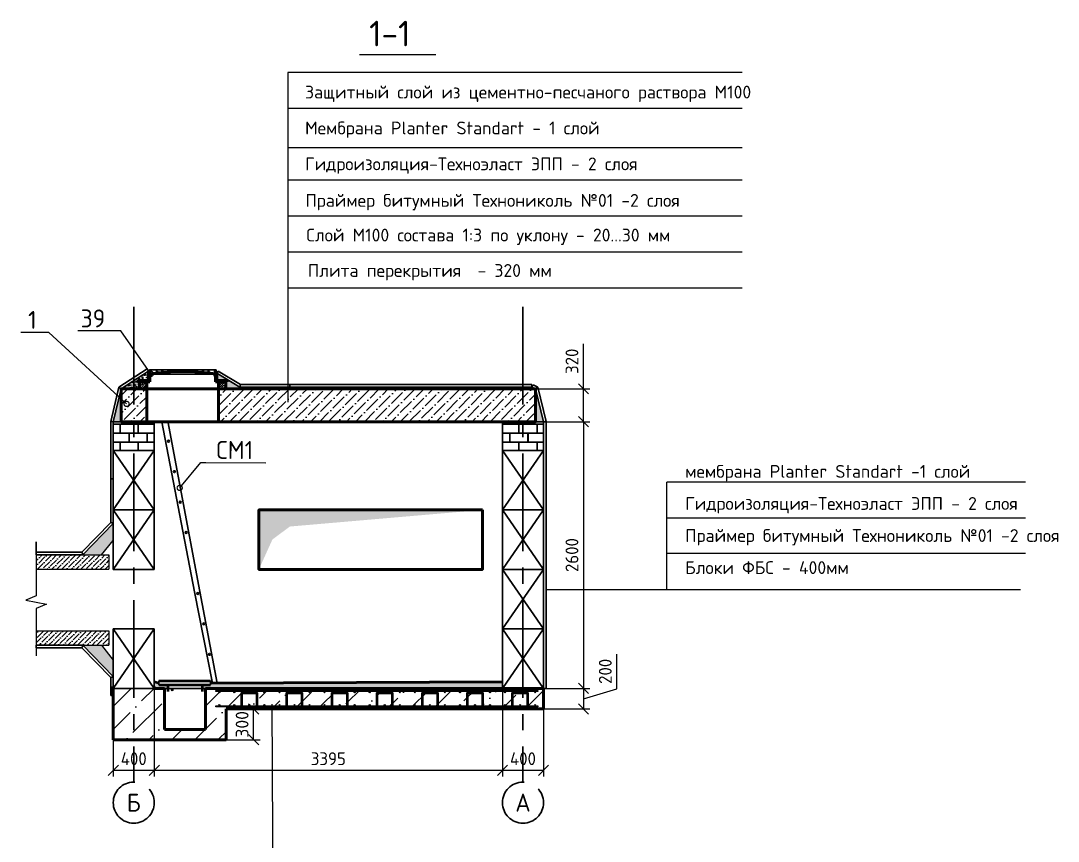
# Model space of a CAD drawing. Header units: metres. Extents: x -18 to 14983, y 1157 to 3877.
# Drawn here: x 11835.3 to 12037.6, y 3514.7 to 3674.7 of the extents above; entities that cross this region are included whole.
import ezdxf
from ezdxf import colors
from ezdxf.entities.mleader import LeaderData, LeaderLine
from ezdxf.math import Vec2, Vec3

# ---------------------------------------------------------------- set-up
doc = ezdxf.new("R2010")
doc.units = ezdxf.units.M
doc.linetypes.add('осевая2', pattern=[28.575, 19.05, -3.175, 3.175, -3.175])
doc.layers.add('NA', color=7, linetype='Continuous')
doc.layers.add('Штриховка', color=7, linetype='Continuous')
for name, color, linetype, lineweight in [('Осевая', 2, 'осевая2', 30), ('Основной', 1, 'Continuous', 60), ('Размеры на чертеже', 250, 'Continuous', 25), ('Тонкие', 5, 'Continuous', 30)]:
    doc.layers.add(name, color=color, linetype=linetype, lineweight=lineweight)
doc.styles.add('-ISOCPEUR-', font='isocpeur.ttf')
doc.styles.add('GOST', font='GOST_Common.ttf')
doc.styles.add('ISOCPEUR', font='isocpeui.ttf', dxfattribs={"height": 3.5})
doc.styles.get("Standard").update_dxf_attribs({"font": 'GOST_Common.ttf'})
doc.dimstyles.new('М 1 к 50', dxfattribs={"dimtxt": 2.5, "dimasz": 2, "dimexe": 1.25, "dimexo": 0, "dimgap": 1, "dimtad": 1, "dimdec": 0, "dimlfac": 50, "dimzin": 0, "dimdsep": 46, "dimtxsty": 'GOST', "dimblk": 'OBLIQUE', "dimcen": 0, "dimclrd": 256, "dimclre": 256, "dimclrt": 256, "dimazin": 2, "dimtfac": 1, "dimtdec": 0, "dimtmove": 0, "dimatfit": 3, "dimldrblk": 'NONE', "dimfxl": 1.25, "dimtolj": 1, "dimtzin": 0, "dimlwd": -1, "dimlwe": -1, "dimarcsym": 2})
pattern_1 = [(50, (5532.9559, 1375.6488), (1.09310801, -0.09563451), [0.1143, -1.2573]), (355, (5532.9559, 1375.6488), (-0.21146053, 1.14634107), [0.09144, -1.0058435]), (100.451445, (5533.047, 1375.6409), (0.88164748, 1.05070651), [0.09714005, -1.06854147]), (46.1842, (5532.9559, 1375.9536), (1.62647425, -0.25225397), [0.17145, -1.88595]), (96.635558, (5533.0915, 1375.9326), (1.4244248, 1.48455675), [0.14571014, -1.60281365]), (351.18415, (5532.956, 1375.9536), (1.4244248, 1.48455675), [0.1371598, -1.5087584]), (21, (5533.1083, 1375.8774), (0.90968635, -0.61359119), [0.1143, -1.2573]), (326, (5533.1083, 1375.8774), (0.37081217, 1.1051278), [0.09144, -1.00584]), (71.451445, (5533.1841, 1375.8263), (1.28049852, 0.49153661), [0.09714005, -1.06853963]), (37.5, (5532.95592, 1375.64883), (0.01853162, 0.507330233), [0, -0.993648, 0, -1.02108, 0, -1.00965]), (7.5, (5532.9559, 1375.64883), (0.400917975, 0.60108345), [0, -0.582168, 0, -0.970788, 0, -0.38481]), (327.5, (5532.61607, 1375.64883), (0.81354357, -0.034372464), [0, -0.381, 0, -1.18872, 0, -1.57734]), (317.5, (5532.4637, 1375.6488), (0.88877509, 0.152558946), [0, -0.4953, 0, -0.789432, 0, -1.12014])]

# ---------------------------------------------------------------- blocks, each defined once
blk = doc.blocks.new('_Oblique')
at = {"color": 0, "linetype": 'ByBlock', "lineweight": -2}
blk.add_line((-0.5, -0.5), (0.5, 0.5), dxfattribs=at)
blk = doc.blocks.new('*D532')
at = {"transparency": 16777216}
for p, q in [((11875.35, 3540.53), (11881.98, 3540.53)), ((11880.73, 3534.53), (11880.73, 3540.53)), ((11875.35, 3534.53), (11881.98, 3534.53))]:
    blk.add_line(p, q, dxfattribs=at)
at = {"layer": 'Defpoints', "color": 0, "lineweight": 35, "transparency": 16777216}
for p in [(11875.35, 3540.53), (11880.73, 3540.53), (11875.35, 3534.53)]:
    blk.add_point(p, dxfattribs=at)
at = {"transparency": 16777216, "xscale": 2, "yscale": 2, "zscale": 2}
for p, rotation in [((11880.73, 3540.53), 90), ((11880.73, 3534.53), 270)]:
    blk.add_blockref('_Oblique', p, dxfattribs=dict(at, rotation=rotation))
at = {"transparency": 16777216, "insert": (11878.48, 3537.53), "char_height": 2.5, "attachment_point": 5, "rotation": 90, "style": '-ISOCPEUR-'}
blk.add_mtext('\\A1;300', dxfattribs=at)
blk = doc.blocks.new('_None')
blk = doc.blocks.new('*D533')
at = {"transparency": 16777216}
for p, q in [((11945.05, 3602.93), (11945.05, 3611.68)), ((11935.7, 3602.93), (11946.3, 3602.93)), ((11945.05, 3596.53), (11945.05, 3602.93)), ((11935.7, 3596.53), (11946.3, 3596.53))]:
    blk.add_line(p, q, dxfattribs=at)
at = {"layer": 'Defpoints', "color": 0, "lineweight": 35, "transparency": 16777216}
for p in [(11935.7, 3602.93), (11945.05, 3602.93), (11935.7, 3596.53)]:
    blk.add_point(p, dxfattribs=at)
at = {"transparency": 16777216, "xscale": 2, "yscale": 2, "zscale": 2}
for p, rotation in [((11945.05, 3602.93), 90), ((11945.05, 3596.53), 270)]:
    blk.add_blockref('_Oblique', p, dxfattribs=dict(at, rotation=rotation))
at = {"transparency": 16777216, "insert": (11942.8, 3608.31), "char_height": 2.5, "attachment_point": 5, "rotation": 90, "style": 'GOST'}
blk.add_mtext('\\A1;320', dxfattribs=at)
blk = doc.blocks.new('*D534')
at = {"transparency": 16777216}
for p, q in [((11935.7, 3596.53), (11946.3, 3596.53)), ((11945.05, 3596.53), (11945.05, 3544.53)), ((11937.25, 3544.53), (11946.3, 3544.53))]:
    blk.add_line(p, q, dxfattribs=at)
at = {"layer": 'Defpoints', "color": 0, "lineweight": 35, "transparency": 16777216}
for p in [(11935.7, 3596.53), (11937.25, 3544.53), (11945.05, 3544.53)]:
    blk.add_point(p, dxfattribs=at)
at = {"transparency": 16777216, "xscale": 2, "yscale": 2, "zscale": 2}
for p, rotation in [((11945.05, 3596.53), 90), ((11945.05, 3544.53), 270)]:
    blk.add_blockref('_Oblique', p, dxfattribs=dict(at, rotation=rotation))
at = {"transparency": 16777216, "insert": (11942.8, 3570.53), "char_height": 2.5, "attachment_point": 5, "rotation": 90, "style": 'GOST'}
blk.add_mtext('\\A1;2600', dxfattribs=at)
blk = doc.blocks.new('*D535')
at = {"transparency": 16777216}
for p, q in [((11951.55, 3544.48), (11951.55, 3551.23)), ((11937.25, 3544.53), (11946.3, 3544.53)), ((11945.05, 3544.53), (11945.05, 3540.53)), ((11945.05, 3542.53), (11951.55, 3544.48)), ((11937.25, 3540.53), (11946.3, 3540.53))]:
    blk.add_line(p, q, dxfattribs=at)
at = {"layer": 'Defpoints', "color": 0, "lineweight": 35, "transparency": 16777216}
for p in [(11937.25, 3544.53), (11937.25, 3540.53), (11945.05, 3540.53)]:
    blk.add_point(p, dxfattribs=at)
at = {"transparency": 16777216, "xscale": 2, "yscale": 2, "zscale": 2}
for p, rotation in [((11945.05, 3544.53), 90), ((11945.05, 3540.53), 270)]:
    blk.add_blockref('_Oblique', p, dxfattribs=dict(at, rotation=rotation))
at = {"transparency": 16777216, "insert": (11949.3, 3547.86), "char_height": 2.5, "attachment_point": 5, "rotation": 90, "style": 'GOST'}
blk.add_mtext('\\A1;200', dxfattribs=at)
blk = doc.blocks.new('*D536')
at = {"transparency": 16777216}
for p, q in [((11861.35, 3550.34), (11861.35, 3527.33)), ((11853.35, 3534.53), (11853.35, 3527.33)), ((11853.35, 3528.58), (11861.35, 3528.58))]:
    blk.add_line(p, q, dxfattribs=at)
at = {"layer": 'Defpoints', "color": 0, "lineweight": 35, "transparency": 16777216}
for p in [(11861.35, 3550.34), (11853.35, 3534.53), (11861.35, 3528.58)]:
    blk.add_point(p, dxfattribs=at)
at = {"transparency": 16777216, "xscale": 2, "yscale": 2, "zscale": 2, "rotation": 180}
blk.add_blockref('_Oblique', (11853.35, 3528.58), dxfattribs=at)
at = {"transparency": 16777216, "xscale": 2, "yscale": 2, "zscale": 2}
blk.add_blockref('_Oblique', (11861.35, 3528.58), dxfattribs=at)
at = {"transparency": 16777216, "insert": (11857.35, 3530.83), "char_height": 2.5, "attachment_point": 5, "style": 'GOST'}
blk.add_mtext('\\A1;400', dxfattribs=at)
blk = doc.blocks.new('*D537')
at = {"transparency": 16777216}
for p, q in [((11861.35, 3550.34), (11861.35, 3527.33)), ((11929.25, 3544.53), (11929.25, 3527.33)), ((11861.35, 3528.58), (11929.25, 3528.58))]:
    blk.add_line(p, q, dxfattribs=at)
at = {"layer": 'Defpoints', "color": 0, "lineweight": 35, "transparency": 16777216}
for p in [(11861.35, 3550.34), (11929.25, 3544.53), (11929.25, 3528.58)]:
    blk.add_point(p, dxfattribs=at)
at = {"transparency": 16777216, "xscale": 2, "yscale": 2, "zscale": 2, "rotation": 180}
blk.add_blockref('_Oblique', (11861.35, 3528.58), dxfattribs=at)
at = {"transparency": 16777216, "xscale": 2, "yscale": 2, "zscale": 2}
blk.add_blockref('_Oblique', (11929.25, 3528.58), dxfattribs=at)
at = {"transparency": 16777216, "insert": (11895.3, 3530.83), "char_height": 2.5, "attachment_point": 5, "style": 'GOST'}
blk.add_mtext('\\A1;3395', dxfattribs=at)
blk = doc.blocks.new('*D538')
at = {"transparency": 16777216}
for p, q in [((11929.25, 3544.53), (11929.25, 3527.33)), ((11937.25, 3544.53), (11937.25, 3527.33)), ((11929.25, 3528.58), (11937.25, 3528.58))]:
    blk.add_line(p, q, dxfattribs=at)
at = {"layer": 'Defpoints', "color": 0, "lineweight": 35, "transparency": 16777216}
for p in [(11929.25, 3544.53), (11937.25, 3544.53), (11937.25, 3528.58)]:
    blk.add_point(p, dxfattribs=at)
at = {"transparency": 16777216, "xscale": 2, "yscale": 2, "zscale": 2, "rotation": 180}
blk.add_blockref('_Oblique', (11929.25, 3528.58), dxfattribs=at)
at = {"transparency": 16777216, "xscale": 2, "yscale": 2, "zscale": 2}
blk.add_blockref('_Oblique', (11937.25, 3528.58), dxfattribs=at)
at = {"transparency": 16777216, "insert": (11933.25, 3530.83), "char_height": 2.5, "attachment_point": 5, "style": 'GOST'}
blk.add_mtext('\\A1;400', dxfattribs=at)
blk = doc.blocks.new('_DotSmall')
at = {"color": 0, "linetype": 'ByBlock', "const_width": 0.5}
blk.add_lwpolyline([(-0.0625, 0, 1), (0.0625, 0, 1)], format="xyb", close=True, dxfattribs=at)

msp = doc.modelspace()

# ---------------------------------------------------------------- hatches: boundary and pattern name
h = msp.add_hatch()
h.set_pattern_fill('AR-B816C', scale=0.0087)
h.set_pattern_definition([(0, (5532.956, 1375.6488), (1.76784, 1.76784), [3.4528125, -0.0828675]), (0, (5531.188, 1375.7317), (1.76784, 1.76784), [3.4528125, -0.0828675]), (90, (5532.956, 1375.6488), (-1.76784, 1.76784), [-1.8507075, 1.6849725]), (90, (5532.873, 1375.6488), (-1.76784, 1.76784), [-1.8507075, 1.6849725])])
h.paths.add_polyline_path([(11861.35, 3590.9426), (11861.35, 3596.5341), (11854.9, 3596.5341), (11853.35, 3596.5341), (11853.35, 3590.9428), (11853.3502, 3590.9426)])
h.paths.add_polyline_path([(11937.25, 3596.5341), (11929.25, 3596.5341), (11929.25, 3590.9428), (11929.2502, 3590.9426), (11937.25, 3590.9426)])
h = msp.add_hatch(color=7)
h.dxf.hatch_style = 1
h.paths.add_polyline_path([(11884.3856, 3573.5543), (11887.7846, 3576.0927), (11925.3486, 3579.334), (11881.7486, 3579.334), (11881.7486, 3567.7339)])
h = msp.add_hatch()
h.set_pattern_fill('ANSI36', scale=0.21)
h.set_pattern_definition([(45, (3896.91975, 595.34), (0.353597585, 1.29652448), [1.666875, -0.333375, 0, -0.333375])])
h.paths.add_polyline_path([(11852.5068, 3568.9656), (11852.5068, 3570.5656), (11838.3415, 3570.5656), (11838.3415, 3567.7656), (11852.5068, 3567.7656)])
h.paths.add_polyline_path([(11852.5068, 3555.7656), (11838.3415, 3555.7656), (11838.3415, 3552.9656), (11852.5068, 3552.9656)])
at = {"layer": 'Штриховка', "ltscale": 0.5}
h = msp.add_hatch(dxfattribs=at)
h.set_pattern_fill('AR-CONC', color=256, scale=0.006, style=0)
h.set_pattern_definition(pattern_1)
h.paths.add_polyline_path([(11854.9, 3602.9341), (11853.35, 3596.5341), (11854.9, 3596.5341)])
h.paths.add_polyline_path([(11858.5, 3604.3341), (11858.3218, 3604.3341), (11854.9, 3602.9341), (11858.5, 3602.9341)])
h.paths.add_polyline_path([(11873.56, 3605.9844), (11873.56, 3604.5918), (11875.5983, 3604.5954), (11875.5988, 3604.3341), (11875.3, 3604.3341), (11875.3, 3602.9341), (11935.7, 3602.9341), (11935.0048, 3603.2538), (11887.7676, 3603.2538), (11878.0095, 3603.2591)])
h.paths.add_polyline_path([(11935.7, 3602.9341), (11935.7, 3596.5341), (11937.25, 3596.5341)])
h = msp.add_hatch(dxfattribs=at)
h.set_pattern_fill('AR-CONC', color=256, scale=0.006, style=0)
h.set_pattern_definition(pattern_1)
h.paths.add_polyline_path([(11860.24, 3606.3918), (11854.9, 3602.9341), (11858.5, 3602.9341), (11858.5, 3604.3341), (11858.1988, 3604.3341), (11858.1993, 3604.5954), (11860.24, 3604.5918)])
at = {"layer": 'Штриховка'}
h = msp.add_hatch(dxfattribs=at)
h.set_pattern_fill('ANSI31', color=256, scale=0.1)
h.set_pattern_definition([(45, (9709.8685, 1386.48897), (-0.224506403, 0.224506403), [])])
h.paths.add_polyline_path([(11866.8998, 3606.2112, -0.02800707), (11873.2282, 3605.7918), (11873.3959, 3606.6306), (11873.1821, 3606.6306), (11873.0606, 3606.0233, 0.0045535), (11872.0311, 3606.1367), (11872.0521, 3606.3453, 0.00091844), (11871.8435, 3606.366), (11871.8224, 3606.1573, 0.00388307), (11870.9427, 3606.2359), (11870.9581, 3606.4247), (11870.9359, 3606.4468, 0.00081395), (11870.7507, 3606.4615), (11870.7336, 3606.2526, 0.00704564), (11869.1343, 3606.3543), (11869.1447, 3606.5637, 0.00091844), (11868.9352, 3606.5737), (11868.9249, 3606.3643, 0.0089374), (11866.8977, 3606.4209, 0.00889737), (11864.8748, 3606.3643), (11864.8644, 3606.5737, 0.00091844), (11864.655, 3606.5637), (11864.6653, 3606.3543, 0.00704564), (11863.066, 3606.2526), (11863.049, 3606.4615, 0.00091844), (11862.8399, 3606.4449), (11862.857, 3606.2359, 0.00388307), (11861.9772, 3606.1573), (11861.9562, 3606.366, 0.00091844), (11861.7475, 3606.3453), (11861.7685, 3606.1367, 0.0045535), (11860.739, 3606.0233), (11860.6176, 3606.6306), (11860.4037, 3606.6306), (11860.5715, 3605.7918, -0.02800707)])
h = msp.add_hatch(dxfattribs=at)
h.set_pattern_fill('ANSI36', color=256, scale=0.1)
h.set_pattern_definition([(45, (9761.0685, 1386.48897), (0.168379802, 0.617392608), [0.79375, -0.15875, 0, -0.15875])])
h.paths.add_polyline_path([(11858.5, 3602.9341), (11859.9, 3602.9341), (11859.9, 3604.3341), (11858.5, 3604.3341)])
h.paths.add_polyline_path([(11875.3, 3602.9341), (11875.3, 3604.3341), (11873.9, 3604.3341), (11873.9, 3602.9341)])
h = msp.add_hatch(dxfattribs=at)
h.set_pattern_fill('ANSI36', color=256, scale=0.39)
h.set_pattern_definition([(45, (5532.9559, 1375.6488), (0.65668123, 2.40783117), [3.095625, -0.619125, 0, -0.619125])])
h.paths.add_polyline_path([(11854.9, 3596.5341), (11859.9, 3596.5341), (11859.9, 3602.9341), (11858.5, 3602.9341), (11854.9, 3602.9341)])
h.paths.add_polyline_path([(11935.7, 3596.5341), (11935.7, 3602.9341), (11873.9, 3602.9341), (11873.9, 3596.5341)])
h = msp.add_hatch(dxfattribs=at)
h.set_pattern_fill('AR-SAND', color=256, scale=0.012, style=0)
h.set_pattern_definition([(37.5, (3896.91975, 595.34), (-0.019200376, 0.587295885), [0, -0.463296, 0, -0.51816, 0, -0.4953]), (7.5, (3896.91975, 595.34), (0.53942794, 0.86019012), [0, -0.249936, 0, -0.417576, 0, -0.16002]), (327.5, (3896.54485, 595.34), (0.949190844, 0.001724622), [0, -0.1524, 0, -0.54864, 0, -0.71628]), (317.5, (3896.54485, 595.34), (0.91626774, 0.26751519), [0, -0.0762, 0, -0.359664, 0, -0.41148])])
h.paths.add_polyline_path([(11853.35, 3573.3432), (11853.35, 3576.6961), (11847.448, 3570.5656), (11851.0826, 3570.5656)])
h.paths.add_polyline_path([(11851.0531, 3552.9656), (11847.448, 3552.9656), (11853.3499, 3546.8352), (11853.3499, 3550.0289)])
h = msp.add_hatch(dxfattribs=at)
h.set_pattern_fill('ANSI36', color=256)
h.set_pattern_definition([(45, (9503.8087, 1402.5362), (1.683798, 6.173926), [7.9375, -1.5875, 0, -1.5875])])
h.paths.add_polyline_path([(11937.25, 3544.5341), (11937.25, 3540.5341), (11875.35, 3540.5341), (11875.35, 3534.5341), (11853.3716, 3534.5341), (11853.3716, 3544.5341), (11861.35, 3544.5341), (11861.35, 3544.5341), (11863.35, 3544.5341), (11863.35, 3536.5341), (11871.35, 3536.5341), (11871.35, 3544.5341)])
h = msp.add_hatch(dxfattribs=at)
h.set_pattern_fill('AR-SAND', color=256, scale=0.012, style=0)
h.set_pattern_definition([(37.5, (3943.63735, 599.27435), (-0.019200376, 0.587295885), [0, -0.463296, 0, -0.51816, 0, -0.4953]), (7.5, (3943.63735, 599.27435), (0.53942794, 0.86019012), [0, -0.249936, 0, -0.417576, 0, -0.16002]), (327.5, (3943.26245, 599.27435), (0.949190844, 0.001724622), [0, -0.1524, 0, -0.54864, 0, -0.71628]), (317.5, (3943.26245, 599.27435), (0.91626774, 0.26751519), [0, -0.0762, 0, -0.359664, 0, -0.41148])])
h.paths.add_polyline_path([(11861.35, 3545.8992), (11861.35, 3544.5341), (11863.35, 3544.5341), (11863.35, 3544.2728), (11863.9826, 3544.2662), (11863.9826, 3545.2539), (11862.2675, 3545.2539), (11862.2675, 3545.5707)])
h.paths.add_polyline_path([(11929.25, 3545.8447), (11929.25, 3544.5341), (11871.35, 3544.5341), (11871.35, 3544.2784), (11870.7207, 3544.2755), (11870.7207, 3545.2539), (11872.3133, 3545.2539), (11872.3133, 3545.5479)])

# ---------------------------------------------------------------- linework, layer by layer
at = {"color": 0, "lineweight": 25, "ltscale": 25}
for p, q in [((11975.9928, 3664.5941), (11887.4185, 3664.5941)), ((11975.9928, 3657.5941), (11887.4185, 3657.5941)), ((11975.9928, 3649.892), (11887.4185, 3649.892)), ((11975.9928, 3643.5941), (11887.4185, 3643.5941)), ((11975.9928, 3636.5941), (11887.4185, 3636.5941)), ((11975.9928, 3629.5941), (11887.4185, 3629.5941)), ((11975.9928, 3622.5941), (11887.4185, 3622.5941)), ((12031.2545, 3584.752), (11961.3175, 3584.752)), ((12031.2545, 3577.752), (11961.3175, 3577.752)), ((12031.2545, 3570.8502), (11961.3175, 3570.8502))]:
    msp.add_line(p, q, dxfattribs=at)
for p, q in [((11937.25, 3544.5341), (11937.25, 3596.5341)), ((11853.35, 3576.6961), (11847.448, 3570.5656)), ((11851.0826, 3570.5656), (11853.35, 3573.3432)), ((11838.3415, 3570.5656), (11852.5068, 3570.5656)), ((11852.5068, 3570.5656), (11852.5068, 3567.7656)), ((11838.3415, 3567.7656), (11852.5068, 3567.7656)), ((11838.3415, 3555.7656), (11852.5068, 3555.7656)), ((11852.5068, 3555.7656), (11852.5068, 3552.9656)), ((11838.3415, 3552.9656), (11852.5068, 3552.9656)), ((11853.35, 3546.8351), (11847.448, 3552.9656)), ((11851.0531, 3552.9656), (11853.35, 3550.0289)), ((11936.1565, 3544.1474), (11936.1565, 3543.9128)), ((11936.1565, 3541.1554), (11936.1565, 3540.9208))]:
    msp.add_line(p, q)
at = {"color": 7, "lineweight": 25, "ltscale": 20}
msp.add_line((11873.35, 3541.1554), (11936.1565, 3541.1554), dxfattribs=at)
at = {"color": 7}
msp.add_lwpolyline([(11901.3692, 3668.1176), (11916.2819, 3668.1176)], dxfattribs=at)
for points in [[(11838.3415, 3570.5656), (11838.3415, 3573.0874), (11838.3415, 3565.1036), (11838.3415, 3562.5994), (11836.3181, 3561.7462), (11840.3233, 3560.9455), (11838.3415, 3560.1098), (11838.3415, 3550.8942)], [(11884.2456, 3541.4682), (11884.545, 3490.7894)]]:
    msp.add_lwpolyline(points)
at = {"color": 0, "lineweight": 25, "ltscale": 100}
msp.add_lwpolyline([(12030.2699, 3563.7786), (11961.3175, 3563.7786), (11961.3175, 3563.7786), (11937.75, 3563.7786)], dxfattribs=at)
at = {"color": 7, "lineweight": 25, "ltscale": 20}
for points in [[(11873.35, 3544.1474), (11936.1565, 3544.1474)], [(11936.1565, 3543.9128), (11873.35, 3543.9128), (11873.35, 3544.1474)], [(11936.1565, 3540.9208), (11873.35, 3540.9208), (11873.35, 3541.1554)]]:
    msp.add_lwpolyline(points, dxfattribs=at)
at = {"color": 0, "lineweight": 50, "ltscale": 20}
for points in [[(11878.4246, 3541.1554), (11878.4246, 3543.6781), (11881.358, 3543.6781), (11881.358, 3541.1554)], [(11887.2246, 3541.1554), (11887.2246, 3543.6781), (11890.158, 3543.6781), (11890.158, 3541.1554)], [(11896.0246, 3541.1554), (11896.0246, 3543.6781), (11898.958, 3543.6781), (11898.958, 3541.1554)], [(11904.8246, 3541.1554), (11904.8246, 3543.6781), (11907.758, 3543.6781), (11907.758, 3541.1554)], [(11913.6246, 3541.1554), (11913.6246, 3543.6781), (11916.558, 3543.6781), (11916.558, 3541.1554)], [(11922.4246, 3541.1554), (11922.4246, 3543.6781), (11925.358, 3543.6781), (11925.358, 3541.1554)], [(11931.2246, 3541.1554), (11931.2246, 3543.6781), (11934.158, 3543.6781), (11934.158, 3541.1554)]]:
    msp.add_lwpolyline(points, dxfattribs=at)
at = {"color": 7, "lineweight": 25, "ltscale": 20}
for centre in [(11874.0246, 3543.7954), (11876.958, 3543.7954), (11879.8913, 3543.7954), (11882.8246, 3543.7954), (11885.758, 3543.7954), (11888.6913, 3543.7954), (11891.6246, 3543.7954), (11894.558, 3543.7954), (11897.4913, 3543.7954), (11900.4246, 3543.7954), (11903.358, 3543.7954), (11906.2913, 3543.7954), (11909.2246, 3543.7954), (11912.158, 3543.7954), (11915.0913, 3543.7954), (11918.0246, 3543.7954), (11920.958, 3543.7954), (11923.8913, 3543.7954), (11926.8246, 3543.7954), (11929.758, 3543.7954), (11932.6913, 3543.7954), (11935.6246, 3543.7954), (11874.0246, 3541.2728), (11876.958, 3541.2728), (11879.8913, 3541.2728), (11882.8246, 3541.2728), (11885.758, 3541.2728), (11888.6913, 3541.2728), (11891.6246, 3541.2728), (11894.558, 3541.2728), (11897.4913, 3541.2728), (11900.4246, 3541.2728), (11903.358, 3541.2728), (11906.2913, 3541.2728), (11909.2246, 3541.2728), (11912.158, 3541.2728), (11915.0913, 3541.2728), (11918.0246, 3541.2728), (11920.958, 3541.2728), (11923.8913, 3541.2728), (11926.8246, 3541.2728), (11929.758, 3541.2728), (11932.6913, 3541.2728), (11935.6246, 3541.2728)]:
    msp.add_circle(centre, 0.1173, dxfattribs=at)
at = {"layer": 'NA'}
msp.add_line((11887.4185, 3664.5941), (11887.4185, 3600.3402), dxfattribs=at)
at = {"layer": 'Осевая'}
for p, q in [((11857.35, 3618.9179), (11857.35, 3526.2519)), ((11933.25, 3618.9179), (11933.25, 3526.2519))]:
    msp.add_line(p, q, dxfattribs=at)
for centre in [(11857.3497, 3522.2644), (11933.2503, 3522.2644)]:
    msp.add_circle(centre, 4.0002, dxfattribs=at)
at = {"layer": 'Основной'}
for p, q in [((11860.44, 3606.3918), (11860.24, 3606.3918)), ((11860.24, 3606.3918), (11860.24, 3604.5918)), ((11860.49, 3605.7918), (11860.44, 3606.3918)), ((11860.49, 3605.7918), (11860.9, 3605.7918)), ((11860.9, 3605.6918), (11860.49, 3605.6918)), ((11860.49, 3605.6918), (11860.49, 3604.3341)), ((11860.9, 3605.7918), (11860.9, 3605.6918)), ((11872.9, 3605.7918), (11872.9, 3605.6918)), ((11872.9, 3605.7918), (11873.31, 3605.7918)), ((11872.9, 3605.6918), (11873.31, 3605.6918)), ((11873.31, 3605.7918), (11873.36, 3606.3918)), ((11873.31, 3605.6918), (11873.31, 3604.3341)), ((11873.56, 3606.3918), (11873.36, 3606.3918)), ((11873.56, 3606.3918), (11873.56, 3604.5918)), ((11858.1988, 3604.3341), (11858.1993, 3604.5954)), ((11858.1988, 3604.3341), (11860.49, 3604.3341)), ((11860.24, 3604.5918), (11858.1993, 3604.5954)), ((11859.9, 3602.9341), (11859.9, 3604.3341)), ((11873.31, 3604.3341), (11875.5988, 3604.3341)), ((11873.56, 3604.5918), (11875.6008, 3604.5954)), ((11873.9, 3602.9341), (11873.9, 3604.3341)), ((11875.5988, 3604.3341), (11875.5983, 3604.5954)), ((11859.9, 3596.5341), (11859.9, 3602.9341)), ((11873.9, 3596.5341), (11873.9, 3602.9341)), ((11853.35, 3544.934), (11853.35, 3534.5341)), ((11861.35, 3544.5341), (11861.35, 3544.9341)), ((11861.35, 3544.5341), (11863.35, 3544.5341)), ((11863.35, 3536.5341), (11863.35, 3544.5341)), ((11937.25, 3544.5341), (11871.35, 3544.5341)), ((11871.35, 3544.5341), (11871.35, 3536.5341)), ((11929.25, 3545.8447), (11872.3133, 3545.5414)), ((11937.25, 3544.5341), (11937.25, 3540.5341)), ((11937.25, 3540.5341), (11875.35, 3540.5341)), ((11875.35, 3540.5341), (11875.35, 3534.5341)), ((11871.35, 3536.5341), (11863.35, 3536.5341)), ((11875.35, 3534.5341), (11853.35, 3534.5341))]:
    msp.add_line(p, q, dxfattribs=at)
for points in [[(11859.9, 3602.9341), (11858.5, 3602.9341), (11858.5, 3604.3341), (11860.49, 3604.3341)], [(11873.31, 3604.3341), (11875.3, 3604.3341), (11875.3, 3602.9341), (11873.9, 3602.9341)]]:
    msp.add_lwpolyline(points, dxfattribs=at)
for points in [[(11935.7, 3602.9341), (11854.9, 3602.9341), (11854.9, 3596.5341), (11935.7, 3596.5341)], [(11925.3486, 3579.334), (11881.7486, 3579.334), (11881.7486, 3567.7339), (11925.3486, 3567.7339)]]:
    msp.add_lwpolyline(points, close=True, dxfattribs=at)
at = {"layer": 'Размеры на чертеже'}
msp.add_line((11961.3175, 3563.7786), (11961.3175, 3584.752), dxfattribs=at)
at = {"layer": 'Тонкие'}
for p, q in [((11854.461, 3603.2455), (11859.9683, 3606.8115)), ((11854.9, 3602.9341), (11860.24, 3606.3918)), ((11859.9683, 3606.8115), (11860.1041, 3606.6017)), ((11860.24, 3606.3918), (11860.1041, 3606.6017)), ((11873.1821, 3606.6306), (11860.6176, 3606.6306)), ((11873.56, 3605.9844), (11873.6906, 3606.1976)), ((11873.56, 3605.9844), (11878.0095, 3603.2591)), ((11873.8212, 3606.4108), (11873.6906, 3606.1976)), ((11873.8212, 3606.4108), (11878.1505, 3603.759)), ((11852.85, 3596.5938), (11854.461, 3603.2455)), ((11854.461, 3603.2455), (11854.6805, 3603.0898)), ((11878.0095, 3603.2591), (11878.08, 3603.509)), ((11878.0095, 3603.2591), (11887.7676, 3603.2538)), ((11878.1505, 3603.759), (11878.08, 3603.509)), ((11878.1505, 3603.759), (11887.7677, 3603.7538)), ((11887.7676, 3603.2538), (11887.7677, 3603.5038)), ((11887.7676, 3603.2538), (11935.0048, 3603.2538)), ((11887.7677, 3603.7538), (11935.0048, 3603.7538)), ((11887.7677, 3603.7538), (11887.7677, 3603.5038)), ((11935.0048, 3603.7538), (11935.0048, 3603.5038)), ((11935.0048, 3603.2538), (11935.0048, 3603.5038)), ((11935.0048, 3603.2538), (11935.1093, 3603.4809)), ((11935.7, 3602.9341), (11935.0048, 3603.2538)), ((11935.2138, 3603.7081), (11935.1093, 3603.4809)), ((11936.129, 3603.2872), (11935.2138, 3603.7081)), ((11936.129, 3603.2872), (11935.9145, 3603.1106)), ((11937.75, 3596.5938), (11936.129, 3603.2872)), ((11853.35, 3596.5341), (11854.9, 3602.9341)), ((11854.9, 3602.9341), (11854.6805, 3603.0898)), ((11935.7, 3602.9341), (11935.9145, 3603.1106)), ((11937.25, 3596.5341), (11935.7, 3602.9341)), ((11852.85, 3585.3966), (11852.85, 3596.5938)), ((11852.85, 3596.5938), (11853.1, 3596.5639)), ((11853.35, 3596.5341), (11853.1, 3596.5639)), ((11853.35, 3585.3966), (11853.35, 3596.5341)), ((11861.35, 3596.5341), (11861.35, 3567.7406)), ((11862.8495, 3596.5341), (11869.2195, 3563.3815)), ((11863.9661, 3596.6094), (11870.2172, 3563.4489)), ((11929.25, 3596.5341), (11929.25, 3544.5341)), ((11937.25, 3596.5341), (11937.5, 3596.5639)), ((11937.25, 3544.5364), (11937.25, 3596.5341)), ((11937.75, 3596.5938), (11937.5, 3596.5639)), ((11937.75, 3544.5364), (11937.75, 3596.5938)), ((11853.3502, 3579.3427), (11861.3502, 3590.9426)), ((11853.3502, 3590.9426), (11861.3502, 3579.3427)), ((11853.3502, 3590.9426), (11861.3502, 3590.9426)), ((11929.2502, 3579.3427), (11937.2502, 3590.9426)), ((11929.2502, 3590.9426), (11937.2502, 3579.3427)), ((11929.2502, 3590.9426), (11937.2502, 3590.9426)), ((11852.85, 3576.8976), (11852.8505, 3585.3967)), ((11852.85, 3585.3966), (11853.1, 3585.3966)), ((11852.8505, 3585.3967), (11853.1005, 3585.3966)), ((11853.35, 3585.3966), (11853.1, 3585.3966)), ((11853.3505, 3585.3966), (11853.1005, 3585.3966)), ((11853.35, 3576.6961), (11853.3505, 3585.3966)), ((11853.3501, 3579.3405), (11861.35, 3579.3429)), ((11853.3501, 3567.7405), (11861.3501, 3579.3405)), ((11853.3501, 3579.3405), (11861.3501, 3567.7405)), ((11929.2501, 3579.3405), (11937.25, 3579.3429)), ((11929.2501, 3567.7405), (11937.2501, 3579.3405)), ((11929.2501, 3579.3405), (11937.2501, 3567.7405)), ((11847.2353, 3571.0656), (11852.85, 3576.8976)), ((11852.85, 3576.8976), (11853.1, 3576.7968)), ((11847.448, 3570.5656), (11853.35, 3576.6961)), ((11853.35, 3576.6961), (11853.1, 3576.7968)), ((11838.3415, 3571.0656), (11838.3415, 3570.8156)), ((11838.3415, 3571.0656), (11847.2353, 3571.0656)), ((11838.3415, 3570.5656), (11838.3415, 3570.8156)), ((11847.2353, 3571.0656), (11847.3417, 3570.8156)), ((11847.448, 3570.5656), (11847.3417, 3570.8156)), ((11838.3415, 3570.5656), (11847.448, 3570.5656)), ((11853.35, 3567.7406), (11861.35, 3567.7406)), ((11853.3501, 3567.7383), (11861.3501, 3567.7405)), ((11929.2501, 3567.7383), (11937.2501, 3567.7405)), ((11929.2501, 3556.1384), (11937.2501, 3567.7383)), ((11929.2501, 3567.7383), (11937.2501, 3556.1384)), ((11869.2195, 3563.3815), (11872.6871, 3545.5434)), ((11870.2172, 3563.4489), (11873.5916, 3545.5482)), ((11853.35, 3556.1362), (11861.35, 3556.1362)), ((11853.35, 3544.5363), (11861.35, 3556.1362)), ((11853.35, 3556.1362), (11861.35, 3544.5363)), ((11861.35, 3556.1362), (11861.35, 3544.5341)), ((11929.2501, 3556.1362), (11937.25, 3556.1385)), ((11929.2501, 3544.5363), (11937.2501, 3556.1362)), ((11929.2501, 3556.1362), (11937.2501, 3544.5363)), ((11838.3415, 3552.9656), (11838.3415, 3552.7156)), ((11838.3415, 3552.9656), (11847.448, 3552.9656)), ((11838.3415, 3552.4656), (11838.3415, 3552.7156)), ((11847.2353, 3552.4656), (11847.3417, 3552.7156)), ((11847.448, 3552.9656), (11847.3417, 3552.7156)), ((11847.448, 3552.9656), (11853.35, 3546.8351)), ((11838.3415, 3552.4656), (11847.2353, 3552.4656)), ((11847.2353, 3552.4656), (11852.85, 3546.6335)), ((11852.85, 3546.6335), (11853.1, 3546.7343)), ((11852.85, 3546.6335), (11852.8502, 3543.1231)), ((11853.35, 3546.8351), (11853.1, 3546.7343)), ((11853.35, 3546.8351), (11853.3502, 3543.1232)), ((11853.3501, 3544.5363), (11861.3501, 3544.5364)), ((11872.3133, 3545.9953), (11872.3133, 3545.2608)), ((11911.5609, 3544.534), (11919.5609, 3544.5341)), ((11937.25, 3544.5364), (11937.5, 3544.5364)), ((11937.75, 3544.5364), (11937.5, 3544.5364)), ((11852.8502, 3543.1231), (11853.1002, 3543.1232)), ((11853.3502, 3543.1232), (11853.1002, 3543.1232))]:
    msp.add_line(p, q, dxfattribs=at)
at = {"layer": 'Тонкие', "color": 5, "lineweight": 50}
for p, q in [((11862.2675, 3545.9883), (11872.3133, 3545.9883)), ((11862.2675, 3545.2539), (11872.3133, 3545.2539)), ((11863.9826, 3545.2539), (11863.9826, 3543.9074)), ((11870.7207, 3545.2539), (11870.7207, 3543.9074))]:
    msp.add_line(p, q, dxfattribs=at)
at = {"layer": 'Тонкие', "color": 5}
msp.add_line((11862.2675, 3545.2539), (11862.2675, 3545.9883), dxfattribs=at)
at = {"layer": 'Тонкие'}
msp.add_lwpolyline([(11873.2282, 3605.7918), (11873.3959, 3606.6306), (11873.1821, 3606.6306), (11873.0606, 3606.0233, 0.0045535), (11872.0311, 3606.1367), (11872.0521, 3606.3453, 0.00091844), (11871.8435, 3606.366), (11871.8224, 3606.1573, 0.00388307), (11870.9427, 3606.2359), (11870.9597, 3606.4449, 0.00091844), (11870.7507, 3606.4615), (11870.7336, 3606.2526, 0.00704564), (11869.1343, 3606.3543), (11869.1447, 3606.5637, 0.00091844), (11868.9352, 3606.5737), (11868.9249, 3606.3643, 0.0089374), (11866.8977, 3606.4209, 0.00889737), (11864.8748, 3606.3643), (11864.8644, 3606.5737, 0.00091844), (11864.655, 3606.5637), (11864.6653, 3606.3543, 0.00704564), (11863.066, 3606.2526), (11863.049, 3606.4615, 0.00091844), (11862.8399, 3606.4449), (11862.857, 3606.2359, 0.00388307), (11861.9772, 3606.1573), (11861.9562, 3606.366, 0.00091844), (11861.7475, 3606.3453), (11861.7685, 3606.1367, 0.0045535), (11860.739, 3606.0233), (11860.6176, 3606.6306), (11860.4037, 3606.6306), (11860.5715, 3605.7918)], format="xyb", dxfattribs=at)
msp.add_lwpolyline([(11860.5715, 3605.7918), (11866.8998, 3605.7918), (11873.2282, 3605.7918, 0.02800707), (11866.8998, 3606.2112, 0.02800707)], format="xyb", close=True, dxfattribs=at)
msp.add_lwpolyline([(11853.35, 3567.7406), (11853.35, 3596.5341), (11937.25, 3596.5341), (11937.25, 3544.5341), (11853.35, 3544.5341), (11853.35, 3556.1362)], dxfattribs=at)
at = {"layer": 'Тонкие', "color": 5, "lineweight": 50}
msp.add_lwpolyline([(11861.3263, 3545.8994), (11862.3352, 3545.5471)], dxfattribs=at)
at = {"layer": 'Тонкие'}
for centre in [(11864.1388, 3592.7317), (11865.2795, 3586.795), (11866.4201, 3580.8584), (11867.5608, 3574.9217), (11869.8422, 3563.0484), (11870.9828, 3557.1117), (11872.1235, 3551.175), (11864.8616, 3544.3097)]:
    msp.add_circle(centre, 0.18, dxfattribs=at)

# ---------------------------------------------------------------- texts
at = {"color": 0, "lineweight": 25, "ltscale": 25, "style": '-ISOCPEUR-'}
for s, p in [('Защитный слой из цементно-песчаного раствора М100', (11890.7545, 3659.5382)), ('Мембрана Planter Standart - 1 слой ', (11890.7545, 3652.5382)), ('Гидроизоляция-Техноэласт ЭПП - 2 слоя ', (11890.7545, 3645.5382)), ('Слой М100 состава 1:3 по уклону - 20...30 мм', (11891.0073, 3631.6671)), ('Плита перекрытия  - 320 мм', (11891.3025, 3624.7599))]:
    msp.add_text(s, height=2.5, dxfattribs=at).set_placement(p)
at = {"color": 7, "insert": (11911.2874, 3674.6935), "char_height": 5, "attachment_point": 3}
msp.add_mtext_dynamic_manual_height_columns('{\\C0;1-1}', width=5.125991, gutter_width=5, heights=[0], dxfattribs=at)
at = {"color": 0, "lineweight": 25, "ltscale": 25, "insert": (11890.8346, 3640.9189), "char_height": 2.5, "width": 83.926203, "attachment_point": 1, "style": 'ISOCPEUR'}
msp.add_mtext('{\\fISOCPEUR|b0|i0|c204|p34;Праймер битумный Технониколь №01 -2 слоя}', dxfattribs=at)
at = {"color": 0, "lineweight": 25, "ltscale": 25, "insert": (11964.8847, 3588.0876), "char_height": 2.5, "attachment_point": 1, "line_spacing_factor": 1.5, "style": '-ISOCPEUR-'}
msp.add_mtext_dynamic_manual_height_columns('мембрана Planter Standart -1 слой\\PГидроизоляция-Техноэласт ЭПП - 2 слоя\\PПраймер битумный Технониколь №01 -2 слоя\\PБлоки ФБС - 400мм', width=81.528747, gutter_width=625, heights=[0], dxfattribs=at)
at = {"layer": 'Основной', "char_height": 3.5, "attachment_point": 5}
for s, insert in [('Б', (11857.3497, 3522.2644)), ('А', (11933.2503, 3522.2644))]:
    msp.add_mtext_dynamic_manual_height_columns(s, width=5.739849, gutter_width=12.5, heights=[0], dxfattribs=dict(at, insert=insert))

# ---------------------------------------------------------------- dimensions: what is measured, and where the dimension line sits
dim = msp.add_linear_dim(base=(11945.0476, 3602.9341), p1=(11935.7, 3596.5341), p2=(11935.7, 3602.9341), angle=90, dimstyle='М 1 к 50')
dim.commit()
dim.dimension.update_dxf_attribs({"geometry": '*D533', "text_midpoint": (11942.7976, 3608.3091)})
for base, p1, p2, picture, middle in [((11945.0476, 3544.5341), (11935.7, 3596.5341), (11937.25, 3544.5341), '*D534', (11942.7976, 3570.5341)), ((11945.0476, 3540.5341), (11937.25, 3544.5341), (11937.25, 3540.5341), '*D535', (11949.2976, 3545.4841))]:
    dim = msp.add_linear_dim(base=base, p1=p1, p2=p2, angle=90, dimstyle='М 1 к 50', override={"dimtmove": 1})
    dim.commit()
    dim.dimension.update_dxf_attribs({"geometry": picture, "text_midpoint": middle})
dim = msp.add_linear_dim(base=(11861.35, 3528.5826), p1=(11853.35, 3534.5341), p2=(11861.35, 3550.3352), dimstyle='М 1 к 50')
dim.commit()
dim.dimension.update_dxf_attribs({"geometry": '*D536', "text_midpoint": (11857.35, 3530.8326)})
for base, p1, p2, picture, middle in [((11929.25, 3528.5826), (11861.35, 3550.3352), (11929.25, 3544.5341), '*D537', (11895.3, 3530.8326)), ((11937.25, 3528.5826), (11929.25, 3544.5341), (11937.25, 3544.5341), '*D538', (11933.25, 3530.8326))]:
    dim = msp.add_linear_dim(base=base, p1=p1, p2=p2, dimstyle='М 1 к 50', override={"dimtmove": 1})
    dim.commit()
    dim.dimension.update_dxf_attribs({"geometry": picture, "text_midpoint": middle})
dim = msp.add_linear_dim(base=(11880.73, 3540.5341), p1=(11875.35, 3534.5341), p2=(11875.35, 3540.5341), angle=90, dimstyle='М 1 к 50', override={"dimtxsty": '-ISOCPEUR-'})
dim.commit()
dim.dimension.update_dxf_attribs({"geometry": '*D532', "text_midpoint": (11880.73, 3537.5341), "dimtype": 160})

# ---------------------------------------------------------------- leaders
at = {"layer": 'Размеры на чертеже'}
ml = msp.add_multileader_mtext('Standard', dxfattribs=at)
ml.set_content('1', color=256, style='GOST')
ml.set_leader_properties()
ml.set_arrow_properties(name='DOTSMALL')
ml.build(insert=Vec2(0, 0))
ml.multileader.update_dxf_attribs({"text_left_attachment_type": 6, "text_right_attachment_type": 6, "dogleg_length": 1, "arrow_head_size": 2})
ctx = ml.context
ctx.base_point, ctx.char_height, ctx.arrow_head_size, ctx.plane_origin = Vec3(11834.7406, 3613.9294), 3.5, 2, Vec3(11855.1953, 3618.5038)
ctx.left_attachment, ctx.right_attachment = 6, 6
notes = []
notes.append((ctx, [(0, (1, 1, 0), (11840.7906, 3613.9294), (-1, 0), 1, [(0, [(11855.9532, 3599.998)], 0, [])])]))
ctx.mtext.insert, ctx.mtext.width, ctx.mtext.flow_direction = Vec3(11836.7406, 3618.1294), 2.45, 5
ml = msp.add_multileader_mtext('Standard', dxfattribs=at)
ml.set_content('39', color=256, style='GOST')
ml.set_leader_properties()
ml.set_arrow_properties(name='DOTSMALL')
ml.build(insert=Vec2(0, 0))
ml.multileader.update_dxf_attribs({"text_left_attachment_type": 5, "text_right_attachment_type": 5, "dogleg_length": 1, "arrow_head_size": 2})
ctx = ml.context
ctx.base_point, ctx.char_height, ctx.arrow_head_size, ctx.plane_origin = Vec3(11845.6088, 3614.2129), 3.5, 2, Vec3(11877.4656, 3644.4497)
ctx.left_attachment, ctx.right_attachment, ctx.text_align_type = 5, 5, 2
notes.append((ctx, [(1, (1, 1, 0), (11854.8088, 3614.2129), (-1, 0), 1, [(0, [(11860.6887, 3605.8678)], 0, [])])]))
ctx.mtext.insert, ctx.mtext.alignment, ctx.mtext.flow_direction = Vec3(11851.8088, 3618.4129), 3, 5
ml = msp.add_multileader_mtext('Standard', dxfattribs=at)
ml.set_content('СМ1', color=256, style='GOST')
ml.set_leader_properties()
ml.set_arrow_properties(name='DOTSMALL')
ml.build(insert=Vec2(0, 0))
ml.multileader.update_dxf_attribs({"text_left_attachment_type": 5, "text_right_attachment_type": 5, "dogleg_length": 1, "arrow_head_size": 2})
ctx = ml.context
ctx.base_point, ctx.char_height, ctx.arrow_head_size, ctx.plane_origin, ctx.plane_x_axis, ctx.plane_y_axis = Vec3(11871.4361, 3588.5932), 3.5, 2, Vec3(11812.6438, 3611.2252), Vec3(0.99998842, -0.00481172), Vec3(0.00481172, 0.99998842)
ctx.left_attachment, ctx.right_attachment = 5, 5
notes.append((ctx, [(1, (1, 1, 0), (11870.4361, 3588.5981), (0.99998842, -0.00481172), 1, [(0, [(11866.3135, 3583.6246)], 0, [])])]))
ctx.mtext.insert, ctx.mtext.text_direction, ctx.mtext.rotation, ctx.mtext.flow_direction = Vec3(11873.4563, 3592.7836), Vec3(0.99998842, -0.00481172), 6.27837357, 5
for ctx, leaders in notes:
    for number, flags, end, landing, length, lines in leaders:
        leader = LeaderData()
        leader.index, (leader.has_last_leader_line, leader.has_dogleg_vector, leader.attachment_direction) = number, flags
        leader.last_leader_point, leader.dogleg_vector, leader.dogleg_length = Vec3(end), Vec3(landing), length
        for number, points, colour, breaks in lines:
            line = LeaderLine()
            line.index, line.vertices, line.color, line.breaks = number, Vec3.list(points), colors.encode_raw_color(colour), breaks
            leader.lines.append(line)
        ctx.leaders.append(leader)

doc.saveas('drawing.dxf')
